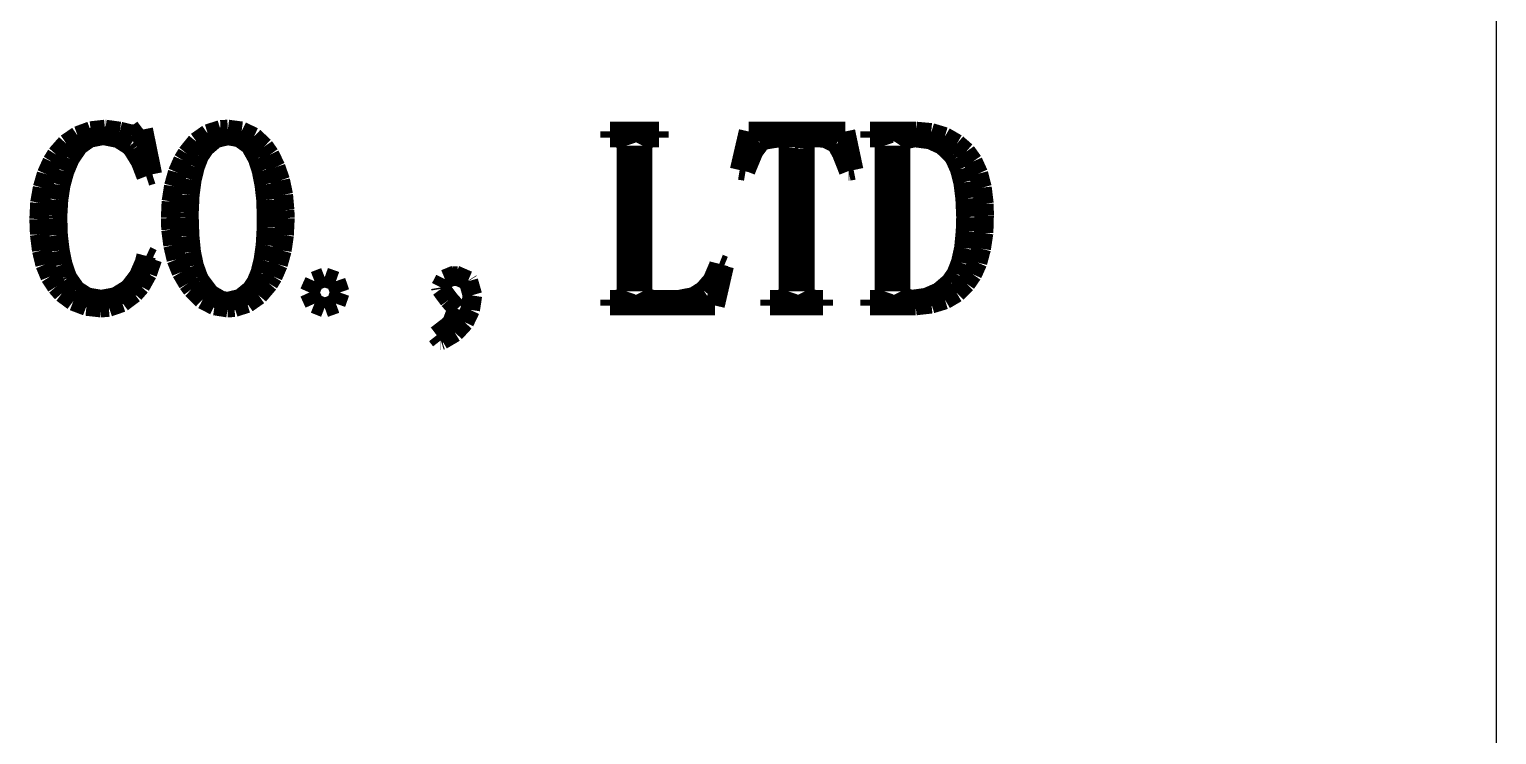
# Model space of a CAD drawing. Extents: x -61 to 349, y -42 to 245.
# Drawn here: x 336.26 to 343.89, y -34.28 to -30.61 of the extents above; entities that cross this region are included whole.
import ezdxf

# ---------------------------------------------------------------- set-up
doc = ezdxf.new("R2010")
doc.units = 0
doc.layers.add('BOARD_GEOMETRY_DIMENSION', color=2, linetype='CONTINUOUS')
doc.layers.add('BOARD_GEOMETRY_SILKSCREEN_TOP', color=1, linetype='CONTINUOUS')

msp = doc.modelspace()

# ---------------------------------------------------------------- linework, layer by layer
at = {"layer": 'BOARD_GEOMETRY_DIMENSION'}
msp.add_lwpolyline([(343.887552, -37.189156), (343.887552, 226.160838)], dxfattribs=at)
at = {"layer": 'BOARD_GEOMETRY_DIMENSION', "const_width": 0.1016}
for points in [[(336.448146, -31.20771), (336.507328, -31.167324)], [(336.507328, -31.167324), (336.575146, -31.142178)], [(336.567526, -31.1785), (336.511646, -31.218124)], [(336.635344, -31.164784), (336.567526, -31.1785)], [(336.575146, -31.142178), (336.649822, -31.133796)], [(336.64271, -31.164784), (336.635344, -31.164784)], [(336.718656, -31.179516), (336.64271, -31.164784)], [(336.649822, -31.133796), (336.650838, -31.133796)], [(336.650838, -31.133796), (336.726022, -31.14421)], [(336.779108, -31.218124), (336.718656, -31.179516)], [(336.726022, -31.14421), (336.789522, -31.159704)], [(336.789522, -31.159704), (336.82051, -31.154624)], [(336.82051, -31.154624), (336.847942, -31.133796)], [(336.847942, -31.133796), (336.89544, -31.367222)], [(337.125564, -31.198312), (337.184238, -31.15691)], [(337.223354, -31.180278), (337.168236, -31.227522)], [(337.184238, -31.15691), (337.250532, -31.135828)], [(337.288124, -31.164784), (337.223354, -31.180278)], [(337.250532, -31.135828), (337.288124, -31.133796)], [(337.288124, -31.133796), (337.359752, -31.143194)], [(337.348322, -31.175706), (337.288124, -31.164784)], [(337.40344, -31.214822), (337.348322, -31.175706)], [(337.359752, -31.143194), (337.422236, -31.17342)], [(337.422236, -31.17342), (337.476338, -31.22422)], [(339.276436, -31.175706), (339.276436, -31.14421)], [(339.276436, -31.14421), (339.530436, -31.14421)], [(339.307424, -31.175706), (339.276436, -31.175706)], [(339.35035, -31.18612), (339.307424, -31.175706)], [(339.36051, -31.218124), (339.35035, -31.18612)], [(339.461602, -31.18612), (339.445854, -31.218124)], [(339.49386, -31.175706), (339.461602, -31.18612)], [(339.530436, -31.175706), (339.49386, -31.175706)], [(339.530436, -31.14421), (339.530436, -31.175706)], [(339.950044, -31.345124), (339.996526, -31.14421)], [(339.996526, -31.14421), (340.500462, -31.14421)], [(340.074758, -31.188914), (340.055962, -31.202376)], [(340.156038, -31.175706), (340.074758, -31.188914)], [(340.19871, -31.180278), (340.156038, -31.175706)], [(340.204044, -31.228284), (340.19871, -31.180278)], [(340.294214, -31.180278), (340.289134, -31.233618)], [(340.352634, -31.175706), (340.294214, -31.180278)], [(340.394544, -31.1785), (340.352634, -31.175706)], [(340.453726, -31.20771), (340.394544, -31.1785)], [(340.500462, -31.14421), (340.543134, -31.345124)], [(340.628732, -31.175706), (340.628732, -31.14421)], [(340.628732, -31.14421), (340.867238, -31.14421)], [(340.65972, -31.175706), (340.628732, -31.175706)], [(340.692232, -31.18612), (340.65972, -31.175706)], [(340.702646, -31.218124), (340.692232, -31.18612)], [(340.808564, -31.18612), (340.787736, -31.218124)], [(340.86165, -31.175706), (340.808564, -31.18612)], [(340.941152, -31.18612), (340.86165, -31.175706)], [(340.867238, -31.14421), (340.946232, -31.151322)], [(341.005414, -31.215584), (340.941152, -31.18612)], [(340.946232, -31.151322), (341.016844, -31.172404)], [(341.016844, -31.172404), (341.079328, -31.208726)], [(336.396838, -31.265876), (336.448146, -31.20771)], [(336.511646, -31.218124), (336.466942, -31.284926)], [(336.794602, -31.23692), (336.779108, -31.218124)], [(336.83321, -31.299404), (336.794602, -31.23692)], [(337.054952, -31.294324), (337.075526, -31.260796)], [(337.075526, -31.260796), (337.125564, -31.198312)], [(337.168236, -31.227522), (337.139026, -31.27121)], [(337.441032, -31.281624), (337.40344, -31.214822)], [(337.476338, -31.22422), (337.505548, -31.265876)], [(339.36051, -31.976822), (339.36051, -31.218124)], [(339.445854, -31.218124), (339.445854, -31.976822)], [(340.023704, -31.246318), (339.988652, -31.330392)], [(340.055962, -31.202376), (340.023704, -31.246318)], [(340.204044, -31.976822), (340.204044, -31.228284)], [(340.289134, -31.233618), (340.289134, -31.976822)], [(340.453726, -31.208726), (340.453726, -31.20771)], [(340.48065, -31.257494), (340.453726, -31.208726)], [(340.517226, -31.350204), (340.48065, -31.257494)], [(340.702646, -31.976822), (340.702646, -31.218124)], [(340.787736, -31.218124), (340.787736, -31.976822)], [(341.057738, -31.265876), (341.005414, -31.215584)], [(341.079328, -31.208726), (341.127334, -31.250382)], [(341.127334, -31.250382), (341.163402, -31.301182)], [(336.345022, -31.367222), (336.374232, -31.302706)], [(336.374232, -31.302706), (336.396838, -31.265876)], [(336.465926, -31.286704), (336.438748, -31.35122)], [(336.466942, -31.284926), (336.465926, -31.286704)], [(336.863436, -31.377382), (336.83321, -31.299404)], [(337.026758, -31.358586), (337.054952, -31.294324)], [(337.117436, -31.327598), (337.100926, -31.394908)], [(337.139026, -31.27121), (337.117436, -31.327598)], [(337.443064, -31.285688), (337.441032, -31.281624)], [(337.46313, -31.348426), (337.443064, -31.285688)], [(337.505548, -31.265876), (337.537044, -31.330392)], [(337.537044, -31.330392), (337.560666, -31.399226)], [(339.988652, -31.330392), (339.981032, -31.350204)], [(341.06993, -31.284926), (341.057738, -31.265876)], [(341.094822, -31.340806), (341.06993, -31.284926)], [(341.112602, -31.409894), (341.094822, -31.340806)], [(341.163402, -31.301182), (341.19185, -31.36392)], [(336.324448, -31.43758), (336.345022, -31.367222)], [(336.438748, -31.35122), (336.418936, -31.423102)], [(336.89544, -31.367222), (336.863436, -31.377382)], [(337.006946, -31.429706), (337.026758, -31.358586)], [(337.100926, -31.394908), (337.090258, -31.47441)], [(337.477354, -31.420308), (337.46313, -31.348426)], [(337.560666, -31.399226), (337.576414, -31.47441)], [(339.981032, -31.350204), (339.950044, -31.345124)], [(340.543134, -31.345124), (340.517226, -31.350204)], [(340.517226, -31.349696), (340.519766, -31.349696)], [(341.123016, -31.493206), (341.112602, -31.409894)], [(341.19185, -31.36392), (341.210646, -31.436818)], [(336.310732, -31.515812), (336.324448, -31.43758)], [(336.418936, -31.423102), (336.407252, -31.500318)], [(336.9945, -31.5087), (337.006946, -31.429706)], [(337.090258, -31.47441), (337.08594, -31.565596)], [(337.486752, -31.500318), (337.477354, -31.420308)], [(337.576414, -31.47441), (337.583526, -31.55442)], [(341.127334, -31.589726), (341.123016, -31.493206)], [(341.210646, -31.436818), (341.220806, -31.520892)], [(336.306414, -31.600394), (336.310732, -31.515812)], [(336.407252, -31.500318), (336.402426, -31.583376)], [(336.990436, -31.594806), (336.9945, -31.5087)], [(337.08594, -31.565596), (337.08594, -31.589726)], [(337.489038, -31.589726), (337.486752, -31.500318)], [(337.583526, -31.55442), (337.58505, -31.594806)], [(341.220806, -31.520892), (341.221822, -31.579312)], [(336.309462, -31.680404), (336.306414, -31.600394)], [(336.402426, -31.583376), (336.402426, -31.594806)], [(336.402426, -31.594806), (336.40522, -31.684722)], [(336.992468, -31.655512), (336.990436, -31.594806)], [(337.08594, -31.589726), (337.089242, -31.687516)], [(337.483704, -31.737808), (337.489038, -31.643828)], [(337.489038, -31.643828), (337.489038, -31.589726)], [(337.58505, -31.594806), (337.580732, -31.683706)], [(341.125048, -31.661608), (341.127334, -31.589726)], [(341.221822, -31.579312), (341.219028, -31.672022)], [(336.32013, -31.763716), (336.309462, -31.680404)], [(336.40522, -31.684722), (336.414618, -31.764478)], [(337.003136, -31.736284), (336.992468, -31.655512)], [(337.089242, -31.687516), (337.097624, -31.772098)], [(337.580732, -31.683706), (337.569048, -31.763716)], [(341.116666, -31.751016), (341.125048, -31.661608)], [(341.219028, -31.672022), (341.206328, -31.754318)], [(336.337656, -31.836614), (336.32013, -31.763716)], [(336.414618, -31.764478), (336.42935, -31.836614)], [(336.854038, -31.827978), (336.863436, -31.79191)], [(336.863436, -31.79191), (336.89544, -31.807404)], [(337.020408, -31.810706), (337.003136, -31.736284)], [(337.097624, -31.772098), (337.112102, -31.84271)], [(337.472528, -31.815278), (337.483704, -31.737808)], [(337.569048, -31.763716), (337.549236, -31.835598)], [(341.099902, -31.8262), (341.116666, -31.751016)], [(341.206328, -31.754318), (341.187532, -31.8262)], [(336.363564, -31.899098), (336.337656, -31.836614)], [(336.42935, -31.836614), (336.45094, -31.899098)], [(336.823812, -31.897828), (336.854038, -31.827978)], [(336.89544, -31.807404), (336.869532, -31.883096)], [(337.04657, -31.875984), (337.020408, -31.810706)], [(337.112102, -31.84271), (337.13293, -31.900876)], [(337.456526, -31.880302), (337.472528, -31.815278)], [(337.549236, -31.835598), (337.522312, -31.897828)], [(339.808312, -31.919926), (339.84057, -31.844996)], [(339.869526, -31.843726), (339.822028, -32.050482)], [(339.84057, -31.844996), (339.843618, -31.833312)], [(339.843618, -31.833312), (339.869526, -31.843726)], [(341.077042, -31.885382), (341.099902, -31.8262)], [(341.187532, -31.8262), (341.160354, -31.886398)], [(336.396838, -31.949898), (336.363564, -31.899098)], [(336.427064, -31.984188), (336.396838, -31.949898)], [(336.45094, -31.899098), (336.455258, -31.908496)], [(336.455258, -31.908496), (336.49793, -31.96971)], [(336.779108, -31.955994), (336.823812, -31.897828)], [(336.83321, -31.948882), (336.799936, -31.986982)], [(336.869532, -31.883096), (336.83321, -31.948882)], [(337.08086, -31.934404), (337.04657, -31.875984)], [(337.101942, -31.963614), (337.08086, -31.934404)], [(337.13293, -31.900876), (337.14436, -31.923482)], [(337.14436, -31.923482), (337.194652, -31.990284)], [(337.410044, -31.968694), (337.435952, -31.929324)], [(337.435952, -31.929324), (337.456526, -31.880302)], [(337.500214, -31.934404), (337.447636, -31.99638)], [(337.522312, -31.897828), (337.500214, -31.934404)], [(337.73872, -31.923482), (337.71205, -31.98241)], [(337.791806, -31.902908), (337.73872, -31.923482)], [(337.850226, -31.923482), (337.791806, -31.902908)], [(337.8708, -31.98241), (337.850226, -31.923482)], [(338.395564, -31.955994), (338.417408, -31.913322)], [(338.417408, -31.913322), (338.470748, -31.891478)], [(338.45627, -31.89732), (338.483702, -31.89732)], [(338.470748, -31.891478), (338.53755, -31.920688)], [(338.53755, -31.920688), (338.539328, -31.923482)], [(338.539328, -31.923482), (338.560156, -31.99638)], [(339.763354, -31.971996), (339.808312, -31.919926)], [(340.987634, -31.980124), (341.045038, -31.931102)], [(341.045038, -31.931102), (341.046816, -31.929324)], [(341.046816, -31.929324), (341.077042, -31.885382)], [(341.127334, -31.934404), (341.078312, -31.984188)], [(341.160354, -31.886398), (341.127334, -31.934404)], [(336.484468, -32.027114), (336.427064, -31.984188)], [(336.553048, -32.053022), (336.484468, -32.027114)], [(336.49793, -31.96971), (336.55635, -32.007302)], [(336.55635, -32.007302), (336.629248, -32.019494)], [(336.629248, -32.019494), (336.63001, -32.019494)], [(336.63001, -32.019494), (336.70494, -32.005778)], [(336.70494, -32.005778), (336.766408, -31.967424)], [(336.799936, -31.986982), (336.737452, -32.034226)], [(336.766408, -31.967424), (336.779108, -31.955994)], [(337.157822, -32.018478), (337.101942, -31.963614)], [(337.219544, -32.050482), (337.157822, -32.018478)], [(337.194652, -31.990284), (337.252564, -32.024828)], [(337.252564, -32.024828), (337.288124, -32.029908)], [(337.288124, -32.029908), (337.353656, -32.014414)], [(337.353656, -32.014414), (337.410044, -31.968694)], [(337.447636, -31.99638), (337.387946, -32.03829)], [(337.71205, -31.98241), (337.73872, -32.040322)], [(337.850226, -32.040322), (337.8708, -31.98241)], [(338.396834, -31.963614), (338.395564, -31.955994)], [(338.438236, -32.019494), (338.396834, -31.963614)], [(338.480908, -32.0675), (338.438236, -32.019494)], [(338.560156, -31.997904), (338.548726, -32.07258)], [(338.560156, -31.99638), (338.560156, -31.997904)], [(339.276436, -32.050482), (339.276436, -32.019494)], [(339.276436, -32.019494), (339.312758, -32.019494)], [(339.312758, -32.019494), (339.35035, -32.008318)], [(339.35035, -32.008318), (339.36051, -31.976822)], [(339.445854, -31.976822), (339.461602, -32.008318)], [(339.461602, -32.008318), (339.49386, -32.019494)], [(339.49386, -32.019494), (339.636354, -32.019494)], [(339.636354, -32.019494), (339.711538, -32.005016)], [(339.711538, -32.005016), (339.763354, -31.971996)], [(340.108032, -32.050482), (340.108032, -32.019494)], [(340.108032, -32.019494), (340.156038, -32.019494)], [(340.156038, -32.019494), (340.19363, -32.008318)], [(340.19363, -32.008318), (340.204044, -31.976822)], [(340.289134, -31.976822), (340.304628, -32.008318)], [(340.304628, -32.008318), (340.33714, -32.019494)], [(340.33714, -32.019494), (340.38413, -32.019494)], [(340.38413, -32.019494), (340.38413, -32.050482)], [(340.628732, -32.050482), (340.628732, -32.019494)], [(340.628732, -32.019494), (340.65972, -32.019494)], [(340.65972, -32.019494), (340.692232, -32.008318)], [(340.692232, -32.008318), (340.702646, -31.976822)], [(340.787736, -31.976822), (340.803738, -32.008318)], [(340.803738, -32.008318), (340.845902, -32.019494)], [(340.845902, -32.019494), (340.92134, -32.00908)], [(340.92134, -32.00908), (340.987634, -31.980124)], [(341.01786, -32.019494), (340.947248, -32.041084)], [(341.078312, -31.984188), (341.01786, -32.019494)], [(336.63001, -32.061404), (336.553048, -32.053022)], [(336.627724, -32.060896), (336.633312, -32.060896)], [(336.668618, -32.058102), (336.63001, -32.061404)], [(336.737452, -32.034226), (336.668618, -32.058102)], [(337.288124, -32.061404), (337.219544, -32.050482)], [(337.2866, -32.060896), (337.292442, -32.060896)], [(337.322414, -32.059118), (337.288124, -32.061404)], [(337.387946, -32.03829), (337.322414, -32.059118)], [(337.73872, -32.040322), (337.791806, -32.061404)], [(337.791044, -32.060896), (337.792314, -32.060896)], [(337.791806, -32.061404), (337.850226, -32.040322)], [(338.455, -32.13608), (338.480908, -32.0675)], [(338.548726, -32.07258), (338.5185, -32.13608)], [(339.822028, -32.050482), (339.276436, -32.050482)], [(340.38413, -32.050482), (340.108032, -32.050482)], [(340.864952, -32.050482), (340.628732, -32.050482)], [(340.947248, -32.041084), (340.864952, -32.050482)], [(338.374736, -32.204914), (338.438236, -32.155892)], [(338.438236, -32.155892), (338.455, -32.13608)], [(338.5185, -32.13608), (338.468462, -32.190182)], [(338.395564, -32.231584), (338.374736, -32.204914)], [(338.401152, -32.229806), (338.395564, -32.231584)], [(338.395564, -32.231584), (338.396326, -32.231584)], [(338.468462, -32.190182), (338.401152, -32.229806)]]:
    msp.add_lwpolyline(points, dxfattribs=at)
at = {"layer": 'BOARD_GEOMETRY_SILKSCREEN_TOP'}
msp.add_lwpolyline([(343.887552, -37.189156), (343.887552, 226.160838)], dxfattribs=at)
at = {"layer": 'BOARD_GEOMETRY_SILKSCREEN_TOP', "const_width": 0.1016}
for points in [[(336.448146, -31.20771), (336.507328, -31.167324)], [(336.507328, -31.167324), (336.575146, -31.142178)], [(336.567526, -31.1785), (336.511646, -31.218124)], [(336.635344, -31.164784), (336.567526, -31.1785)], [(336.575146, -31.142178), (336.649822, -31.133796)], [(336.64271, -31.164784), (336.635344, -31.164784)], [(336.718656, -31.179516), (336.64271, -31.164784)], [(336.649822, -31.133796), (336.650838, -31.133796)], [(336.650838, -31.133796), (336.726022, -31.14421)], [(336.779108, -31.218124), (336.718656, -31.179516)], [(336.726022, -31.14421), (336.789522, -31.159704)], [(336.789522, -31.159704), (336.82051, -31.154624)], [(336.82051, -31.154624), (336.847942, -31.133796)], [(336.847942, -31.133796), (336.89544, -31.367222)], [(337.125564, -31.198312), (337.184238, -31.15691)], [(337.223354, -31.180278), (337.168236, -31.227522)], [(337.184238, -31.15691), (337.250532, -31.135828)], [(337.288124, -31.164784), (337.223354, -31.180278)], [(337.250532, -31.135828), (337.288124, -31.133796)], [(337.288124, -31.133796), (337.359752, -31.143194)], [(337.348322, -31.175706), (337.288124, -31.164784)], [(337.40344, -31.214822), (337.348322, -31.175706)], [(337.359752, -31.143194), (337.422236, -31.17342)], [(337.422236, -31.17342), (337.476338, -31.22422)], [(339.276436, -31.14421), (339.530436, -31.14421)], [(339.276436, -31.175706), (339.276436, -31.14421)], [(339.307424, -31.175706), (339.276436, -31.175706)], [(339.35035, -31.18612), (339.307424, -31.175706)], [(339.36051, -31.218124), (339.35035, -31.18612)], [(339.461602, -31.18612), (339.445854, -31.218124)], [(339.49386, -31.175706), (339.461602, -31.18612)], [(339.530436, -31.175706), (339.49386, -31.175706)], [(339.530436, -31.14421), (339.530436, -31.175706)], [(339.950044, -31.345124), (339.996526, -31.14421)], [(339.996526, -31.14421), (340.500462, -31.14421)], [(340.074758, -31.188914), (340.055962, -31.202376)], [(340.156038, -31.175706), (340.074758, -31.188914)], [(340.19871, -31.180278), (340.156038, -31.175706)], [(340.204044, -31.228284), (340.19871, -31.180278)], [(340.294214, -31.180278), (340.289134, -31.233618)], [(340.352634, -31.175706), (340.294214, -31.180278)], [(340.394544, -31.1785), (340.352634, -31.175706)], [(340.453726, -31.20771), (340.394544, -31.1785)], [(340.500462, -31.14421), (340.543134, -31.345124)], [(340.628732, -31.14421), (340.867238, -31.14421)], [(340.628732, -31.175706), (340.628732, -31.14421)], [(340.65972, -31.175706), (340.628732, -31.175706)], [(340.692232, -31.18612), (340.65972, -31.175706)], [(340.702646, -31.218124), (340.692232, -31.18612)], [(340.808564, -31.18612), (340.787736, -31.218124)], [(340.86165, -31.175706), (340.808564, -31.18612)], [(340.941152, -31.18612), (340.86165, -31.175706)], [(340.867238, -31.14421), (340.946232, -31.151322)], [(341.005414, -31.215584), (340.941152, -31.18612)], [(340.946232, -31.151322), (341.016844, -31.172404)], [(341.016844, -31.172404), (341.079328, -31.208726)], [(336.396838, -31.265876), (336.448146, -31.20771)], [(336.511646, -31.218124), (336.466942, -31.284926)], [(336.794602, -31.23692), (336.779108, -31.218124)], [(336.83321, -31.299404), (336.794602, -31.23692)], [(337.054952, -31.294324), (337.075526, -31.260796)], [(337.075526, -31.260796), (337.125564, -31.198312)], [(337.168236, -31.227522), (337.139026, -31.27121)], [(337.441032, -31.281624), (337.40344, -31.214822)], [(337.476338, -31.22422), (337.505548, -31.265876)], [(339.36051, -31.976822), (339.36051, -31.218124)], [(339.445854, -31.218124), (339.445854, -31.976822)], [(340.023704, -31.246318), (339.988652, -31.330392)], [(340.055962, -31.202376), (340.023704, -31.246318)], [(340.204044, -31.976822), (340.204044, -31.228284)], [(340.289134, -31.233618), (340.289134, -31.976822)], [(340.453726, -31.208726), (340.453726, -31.20771)], [(340.48065, -31.257494), (340.453726, -31.208726)], [(340.517226, -31.350204), (340.48065, -31.257494)], [(340.702646, -31.976822), (340.702646, -31.218124)], [(340.787736, -31.218124), (340.787736, -31.976822)], [(341.057738, -31.265876), (341.005414, -31.215584)], [(341.079328, -31.208726), (341.127334, -31.250382)], [(341.127334, -31.250382), (341.163402, -31.301182)], [(336.345022, -31.367222), (336.374232, -31.302706)], [(336.374232, -31.302706), (336.396838, -31.265876)], [(336.465926, -31.286704), (336.438748, -31.35122)], [(336.466942, -31.284926), (336.465926, -31.286704)], [(336.863436, -31.377382), (336.83321, -31.299404)], [(337.026758, -31.358586), (337.054952, -31.294324)], [(337.117436, -31.327598), (337.100926, -31.394908)], [(337.139026, -31.27121), (337.117436, -31.327598)], [(337.443064, -31.285688), (337.441032, -31.281624)], [(337.46313, -31.348426), (337.443064, -31.285688)], [(337.505548, -31.265876), (337.537044, -31.330392)], [(337.537044, -31.330392), (337.560666, -31.399226)], [(339.988652, -31.330392), (339.981032, -31.350204)], [(341.06993, -31.284926), (341.057738, -31.265876)], [(341.094822, -31.340806), (341.06993, -31.284926)], [(341.112602, -31.409894), (341.094822, -31.340806)], [(341.163402, -31.301182), (341.19185, -31.36392)], [(336.324448, -31.43758), (336.345022, -31.367222)], [(336.438748, -31.35122), (336.418936, -31.423102)], [(336.89544, -31.367222), (336.863436, -31.377382)], [(337.006946, -31.429706), (337.026758, -31.358586)], [(337.100926, -31.394908), (337.090258, -31.47441)], [(337.477354, -31.420308), (337.46313, -31.348426)], [(337.560666, -31.399226), (337.576414, -31.47441)], [(339.981032, -31.350204), (339.950044, -31.345124)], [(340.543134, -31.345124), (340.517226, -31.350204)], [(340.517226, -31.349696), (340.519766, -31.349696)], [(341.123016, -31.493206), (341.112602, -31.409894)], [(341.19185, -31.36392), (341.210646, -31.436818)], [(336.310732, -31.515812), (336.324448, -31.43758)], [(336.418936, -31.423102), (336.407252, -31.500318)], [(336.9945, -31.5087), (337.006946, -31.429706)], [(337.090258, -31.47441), (337.08594, -31.565596)], [(337.486752, -31.500318), (337.477354, -31.420308)], [(337.576414, -31.47441), (337.583526, -31.55442)], [(341.127334, -31.589726), (341.123016, -31.493206)], [(341.210646, -31.436818), (341.220806, -31.520892)], [(336.306414, -31.600394), (336.310732, -31.515812)], [(336.407252, -31.500318), (336.402426, -31.583376)], [(336.990436, -31.594806), (336.9945, -31.5087)], [(337.08594, -31.565596), (337.08594, -31.589726)], [(337.489038, -31.589726), (337.486752, -31.500318)], [(337.583526, -31.55442), (337.58505, -31.594806)], [(341.220806, -31.520892), (341.221822, -31.579312)], [(336.309462, -31.680404), (336.306414, -31.600394)], [(336.402426, -31.583376), (336.402426, -31.594806)], [(336.402426, -31.594806), (336.40522, -31.684722)], [(336.992468, -31.655512), (336.990436, -31.594806)], [(337.08594, -31.589726), (337.089242, -31.687516)], [(337.483704, -31.737808), (337.489038, -31.643828)], [(337.489038, -31.643828), (337.489038, -31.589726)], [(337.58505, -31.594806), (337.580732, -31.683706)], [(341.125048, -31.661608), (341.127334, -31.589726)], [(341.221822, -31.579312), (341.219028, -31.672022)], [(336.32013, -31.763716), (336.309462, -31.680404)], [(336.40522, -31.684722), (336.414618, -31.764478)], [(337.003136, -31.736284), (336.992468, -31.655512)], [(337.089242, -31.687516), (337.097624, -31.772098)], [(337.580732, -31.683706), (337.569048, -31.763716)], [(341.116666, -31.751016), (341.125048, -31.661608)], [(341.219028, -31.672022), (341.206328, -31.754318)], [(336.337656, -31.836614), (336.32013, -31.763716)], [(336.414618, -31.764478), (336.42935, -31.836614)], [(336.854038, -31.827978), (336.863436, -31.79191)], [(336.863436, -31.79191), (336.89544, -31.807404)], [(337.020408, -31.810706), (337.003136, -31.736284)], [(337.097624, -31.772098), (337.112102, -31.84271)], [(337.472528, -31.815278), (337.483704, -31.737808)], [(337.569048, -31.763716), (337.549236, -31.835598)], [(341.099902, -31.8262), (341.116666, -31.751016)], [(341.206328, -31.754318), (341.187532, -31.8262)], [(336.363564, -31.899098), (336.337656, -31.836614)], [(336.42935, -31.836614), (336.45094, -31.899098)], [(336.823812, -31.897828), (336.854038, -31.827978)], [(336.89544, -31.807404), (336.869532, -31.883096)], [(337.04657, -31.875984), (337.020408, -31.810706)], [(337.112102, -31.84271), (337.13293, -31.900876)], [(337.456526, -31.880302), (337.472528, -31.815278)], [(337.549236, -31.835598), (337.522312, -31.897828)], [(339.808312, -31.919926), (339.84057, -31.844996)], [(339.869526, -31.843726), (339.822028, -32.050482)], [(339.84057, -31.844996), (339.843618, -31.833312)], [(339.843618, -31.833312), (339.869526, -31.843726)], [(341.077042, -31.885382), (341.099902, -31.8262)], [(341.187532, -31.8262), (341.160354, -31.886398)], [(336.396838, -31.949898), (336.363564, -31.899098)], [(336.427064, -31.984188), (336.396838, -31.949898)], [(336.45094, -31.899098), (336.455258, -31.908496)], [(336.455258, -31.908496), (336.49793, -31.96971)], [(336.779108, -31.955994), (336.823812, -31.897828)], [(336.83321, -31.948882), (336.799936, -31.986982)], [(336.869532, -31.883096), (336.83321, -31.948882)], [(337.08086, -31.934404), (337.04657, -31.875984)], [(337.101942, -31.963614), (337.08086, -31.934404)], [(337.13293, -31.900876), (337.14436, -31.923482)], [(337.14436, -31.923482), (337.194652, -31.990284)], [(337.410044, -31.968694), (337.435952, -31.929324)], [(337.435952, -31.929324), (337.456526, -31.880302)], [(337.500214, -31.934404), (337.447636, -31.99638)], [(337.522312, -31.897828), (337.500214, -31.934404)], [(337.73872, -31.923482), (337.71205, -31.98241)], [(337.791806, -31.902908), (337.73872, -31.923482)], [(337.850226, -31.923482), (337.791806, -31.902908)], [(337.8708, -31.98241), (337.850226, -31.923482)], [(338.395564, -31.955994), (338.417408, -31.913322)], [(338.417408, -31.913322), (338.470748, -31.891478)], [(338.45627, -31.89732), (338.483702, -31.89732)], [(338.470748, -31.891478), (338.53755, -31.920688)], [(338.53755, -31.920688), (338.539328, -31.923482)], [(338.539328, -31.923482), (338.560156, -31.99638)], [(339.763354, -31.971996), (339.808312, -31.919926)], [(340.987634, -31.980124), (341.045038, -31.931102)], [(341.045038, -31.931102), (341.046816, -31.929324)], [(341.046816, -31.929324), (341.077042, -31.885382)], [(341.127334, -31.934404), (341.078312, -31.984188)], [(341.160354, -31.886398), (341.127334, -31.934404)], [(336.484468, -32.027114), (336.427064, -31.984188)], [(336.553048, -32.053022), (336.484468, -32.027114)], [(336.49793, -31.96971), (336.55635, -32.007302)], [(336.55635, -32.007302), (336.629248, -32.019494)], [(336.629248, -32.019494), (336.63001, -32.019494)], [(336.63001, -32.019494), (336.70494, -32.005778)], [(336.70494, -32.005778), (336.766408, -31.967424)], [(336.799936, -31.986982), (336.737452, -32.034226)], [(336.766408, -31.967424), (336.779108, -31.955994)], [(337.157822, -32.018478), (337.101942, -31.963614)], [(337.219544, -32.050482), (337.157822, -32.018478)], [(337.194652, -31.990284), (337.252564, -32.024828)], [(337.252564, -32.024828), (337.288124, -32.029908)], [(337.288124, -32.029908), (337.353656, -32.014414)], [(337.353656, -32.014414), (337.410044, -31.968694)], [(337.447636, -31.99638), (337.387946, -32.03829)], [(337.71205, -31.98241), (337.73872, -32.040322)], [(337.850226, -32.040322), (337.8708, -31.98241)], [(338.396834, -31.963614), (338.395564, -31.955994)], [(338.438236, -32.019494), (338.396834, -31.963614)], [(338.480908, -32.0675), (338.438236, -32.019494)], [(338.560156, -31.997904), (338.548726, -32.07258)], [(338.560156, -31.99638), (338.560156, -31.997904)], [(339.276436, -32.019494), (339.312758, -32.019494)], [(339.276436, -32.050482), (339.276436, -32.019494)], [(339.312758, -32.019494), (339.35035, -32.008318)], [(339.35035, -32.008318), (339.36051, -31.976822)], [(339.445854, -31.976822), (339.461602, -32.008318)], [(339.461602, -32.008318), (339.49386, -32.019494)], [(339.49386, -32.019494), (339.636354, -32.019494)], [(339.636354, -32.019494), (339.711538, -32.005016)], [(339.711538, -32.005016), (339.763354, -31.971996)], [(340.108032, -32.019494), (340.156038, -32.019494)], [(340.108032, -32.050482), (340.108032, -32.019494)], [(340.156038, -32.019494), (340.19363, -32.008318)], [(340.19363, -32.008318), (340.204044, -31.976822)], [(340.289134, -31.976822), (340.304628, -32.008318)], [(340.304628, -32.008318), (340.33714, -32.019494)], [(340.33714, -32.019494), (340.38413, -32.019494)], [(340.38413, -32.019494), (340.38413, -32.050482)], [(340.628732, -32.019494), (340.65972, -32.019494)], [(340.628732, -32.050482), (340.628732, -32.019494)], [(340.65972, -32.019494), (340.692232, -32.008318)], [(340.692232, -32.008318), (340.702646, -31.976822)], [(340.787736, -31.976822), (340.803738, -32.008318)], [(340.803738, -32.008318), (340.845902, -32.019494)], [(340.845902, -32.019494), (340.92134, -32.00908)], [(340.92134, -32.00908), (340.987634, -31.980124)], [(341.01786, -32.019494), (340.947248, -32.041084)], [(341.078312, -31.984188), (341.01786, -32.019494)], [(336.63001, -32.061404), (336.553048, -32.053022)], [(336.627724, -32.060896), (336.633312, -32.060896)], [(336.668618, -32.058102), (336.63001, -32.061404)], [(336.737452, -32.034226), (336.668618, -32.058102)], [(337.288124, -32.061404), (337.219544, -32.050482)], [(337.2866, -32.060896), (337.292442, -32.060896)], [(337.322414, -32.059118), (337.288124, -32.061404)], [(337.387946, -32.03829), (337.322414, -32.059118)], [(337.73872, -32.040322), (337.791806, -32.061404)], [(337.791044, -32.060896), (337.792314, -32.060896)], [(337.791806, -32.061404), (337.850226, -32.040322)], [(338.455, -32.13608), (338.480908, -32.0675)], [(338.548726, -32.07258), (338.5185, -32.13608)], [(339.822028, -32.050482), (339.276436, -32.050482)], [(340.38413, -32.050482), (340.108032, -32.050482)], [(340.864952, -32.050482), (340.628732, -32.050482)], [(340.947248, -32.041084), (340.864952, -32.050482)], [(338.374736, -32.204914), (338.438236, -32.155892)], [(338.438236, -32.155892), (338.455, -32.13608)], [(338.5185, -32.13608), (338.468462, -32.190182)], [(338.395564, -32.231584), (338.374736, -32.204914)], [(338.401152, -32.229806), (338.395564, -32.231584)], [(338.395564, -32.231584), (338.396326, -32.231584)], [(338.468462, -32.190182), (338.401152, -32.229806)]]:
    msp.add_lwpolyline(points, dxfattribs=at)

doc.saveas('drawing.dxf')
